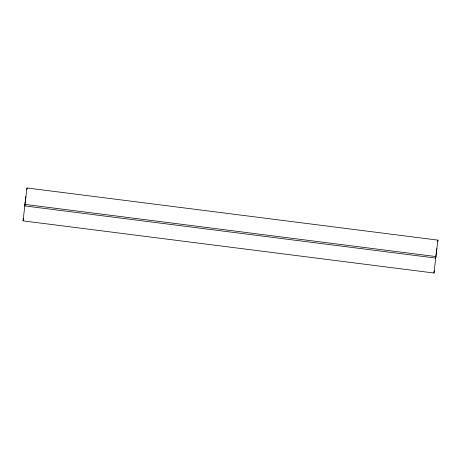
<?xml version="1.0" encoding="UTF-8"?>
<svg xmlns="http://www.w3.org/2000/svg" width="461" height="461" viewBox="0 0 461 461"><rect width="100%" height="100%" fill="white"/><g stroke="black" fill="none" stroke-linecap="round" stroke-linejoin="round"><path stroke-width="0.69" d="M24.721 205.911L24.9 204.402L435.824 256.558L435.645 258.068L24.721 205.911L27.026 187.979L437.95 240.129L437.771 241.639M434.256 270.832L433.974 273.021L23.05 220.871L25.925 196.605M26.847 189.488L27.026 187.979M433.974 273.021L436.849 248.756M23.05 220.871L23.332 218.681M435.645 258.068L437.95 240.129"/></g></svg>
